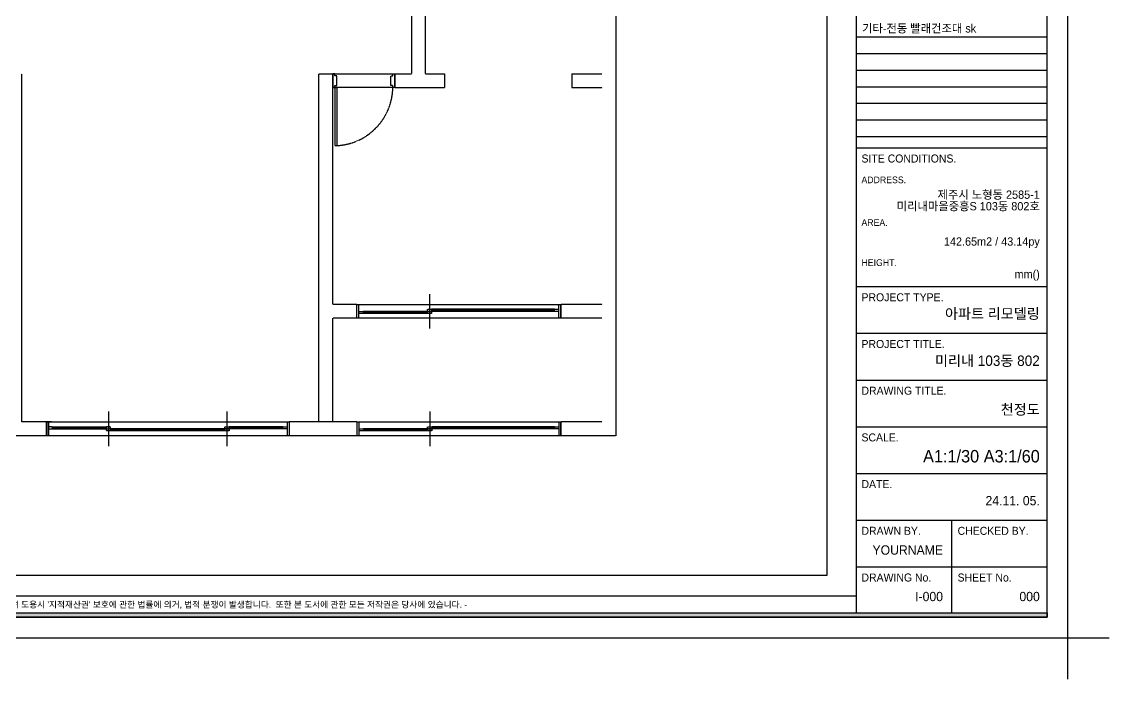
# Model space of a CAD drawing. Header units: millimetres. Extents: x 217202 to 745838, y -6815 to 171372.
# Drawn here: x 365102 to 380840, y 57230 to 66743 of the extents above; entities that cross this region are included whole.
import ezdxf
from ezdxf.enums import TextEntityAlignment as Align

# ---------------------------------------------------------------- set-up
doc = ezdxf.new("R2010")
doc.units = ezdxf.units.MM
doc.linetypes.add('DASHED', pattern=[0.75, 0.5, -0.25])
doc.layers.get('DEFPOINTS').update_dxf_attribs({"color": 248})
for name, color, linetype in [('0-ELC TEXT', 7, 'Continuous'), ('C-WALL1', 2, 'Continuous'), ('FORM(YOURNAME)-1', 1, 'Continuous'), ('FORM(YOURNAME)-11', 1, 'Continuous'), ('FUR', 8, 'DASHED')]:
    doc.layers.add(name, color=color, linetype=linetype)
doc.styles.add('YOURNAME', font='HY울릉도M.TTF')
doc.styles.add('코레일둥고', font='Korail_Round_Gothic_Medium.ttf')

# ---------------------------------------------------------------- blocks, each defined once
blk = doc.blocks.new('FORM-ELEVATION')
at = {"layer": 'FORM(YOURNAME)-11'}
h = blk.add_hatch(color=256, dxfattribs=at)
h.dxf.hatch_style = 1
h.paths.add_polyline_path([(-10309, 35708), (71691, 35708), (71691, 35508), (-10309, 35508)])
h.paths.add_polyline_path([(-10309, -21492), (71691, -21492), (71691, -21692), (-10309, -21692)])
at = {"layer": 'DEFPOINTS', "color": 158}
for p, q in [((62481, 35508), (62481, -21492)), ((62481, 6286), (71691, 6286)), ((62481, 5486), (71691, 5486)), ((62481, 4686), (71691, 4686)), ((62481, 3886), (71691, 3886)), ((62481, 3086), (71691, 3086)), ((62481, 2286), (71691, 2286)), ((62481, 1486), (71691, 1486)), ((62481, -20692), (-10309, -20692))]:
    blk.add_line(p, q, dxfattribs=at)
for points in [[(-10309, -21692), (71691, -21692), (71691, 35708), (-10309, 35708)], [(-8309, 33708), (61071, 33708), (61071, -19692), (-8309, -19692)]]:
    blk.add_lwpolyline(points, close=True, dxfattribs=at)
at = {"layer": 'DEFPOINTS', "color": 1}
blk.add_lwpolyline([(72691, -24692), (72691, -22692), (74691, -22692)], dxfattribs=at)
at = {"layer": 'FORM(YOURNAME)-11', "color": 14}
for p, q in [((62481, 937), (71691, 937)), ((62481, -5756), (71691, -5756)), ((62481, -8009), (71691, -8009)), ((62481, -10261), (71691, -10261)), ((62481, -12514), (71691, -12514)), ((62481, -14766), (71691, -14766)), ((62481, -17019), (71691, -17019)), ((67086, -17019), (67086, -21492)), ((62481, -19271), (71691, -19271))]:
    blk.add_line(p, q, dxfattribs=at)
at = {"layer": 'FORM(YOURNAME)-11', "color": 250}
blk.add_lwpolyline([(-11309, -22692), (72691, -22692), (72691, 36708), (-11309, 36708)], close=True, dxfattribs=at)
at = {"layer": 'FORM(YOURNAME)-11'}
blk.add_lwpolyline([(-10309, -21492), (71691, -21492), (71691, -21692), (-10309, -21692)], close=True, dxfattribs=at)
at = {"layer": 'FORM(YOURNAME)-11', "color": 14, "style": 'YOURNAME'}
for s, height, p in [('SITE CONDITIONS.', 386.14, (62739, 422)), ('PROJECT TYPE.', 386.14, (62739, -6271)), ('PROJECT TITLE.', 386.14, (62739, -8524)), ('DRAWING TITLE.', 386.14, (62739, -10776)), ('SCALE.', 386.1, (62739, -13029)), ('DATE.', 386.1, (62739, -15281)), ('DRAWN BY.', 386.1, (62739, -17534)), ('CHECKED BY.', 386.14, (67376, -17534)), ('DRAWING No.', 386.14, (62739, -19786)), ('SHEET No.', 386.1, (67376, -19786))]:
    blk.add_text(s, height=height, dxfattribs=at).set_placement(p, align=Align.MIDDLE_LEFT)
at = {"layer": 'FORM(YOURNAME)-11', "color": 251, "style": 'YOURNAME'}
for s, p in [('ADDRESS.', (62739, -608)), ('AREA.', (62739, -2667)), ('HEIGHT.', (62739, -4598))]:
    blk.add_text(s, height=321.8, dxfattribs=at).set_placement(p, align=Align.MIDDLE_LEFT)
at = {"layer": 'FORM(YOURNAME)-11', "color": 1, "style": 'YOURNAME'}
blk.add_text("- 본 도서는 어떠한 경우에도 무단으로 도용할 수 없으며 도용시 '지적재산권' 보호에 관한 법률에 의거, 법적 분쟁이 발생합니다.  또한 본 도서에 관한 모든 저작권은 당사에 있습니다. -", height=300, dxfattribs=at).set_placement((28146, -21092), align=Align.MIDDLE_CENTER)
at = {"layer": 'FORM(YOURNAME)-11', "color": 3, "style": 'YOURNAME'}
for tag, height, p in [('1', 450, (71041, -1219)), ('2', 450, (71041, -1863)), ('3', 450, (71041, -3150)), ('4', 450, (71041, -5081)), ('5', 515, (71041, -7398)), ('6', 515, (71041, -9650)), ('7', 515, (71041, -11903)), ('8', 515, (71041, -14155)), ('9', 515, (71041, -16408)), ('10', 515, (66791, -18596)), ('11', 515, (71041, -18660)), ('12', 515, (66791, -20848)), ('13', 515, (71041, -20848))]:
    blk.add_attdef(tag, text='', height=height, dxfattribs=at).set_placement(p, align=Align.MIDDLE_RIGHT)

msp = doc.modelspace()

# ---------------------------------------------------------------- linework, layer by layer
at = {"layer": 'C-WALL1', "color": 251, "true_color": 0x636466}
msp.add_line((373701.1, 72378.1), (373701.1, 60753.4), dxfattribs=at)
at = {"layer": 'FUR'}
for p, q in [((370741.6, 67628.6), (370741.6, 65990.8)), ((370941.6, 67628.6), (370941.6, 65990.8)), ((369401.6, 60952.9), (369401.6, 65990.8)), ((369401.6, 65990.8), (369601.6, 65990.8)), ((369601.6, 62652.9), (369601.6, 65990.8)), ((369601.6, 65990.8), (370501.6, 65990.8)), ((370501.6, 65791.2), (370501.6, 65990.8)), ((370501.6, 65990.8), (370741.6, 65990.8)), ((370501.6, 65790.8), (369601.6, 65790.8)), ((369631.6, 65790.8), (369661.6, 65790.8)), ((369631.6, 65790.8), (369631.6, 64950.8)), ((369661.6, 65790.8), (369661.6, 64950.8)), ((370501.6, 65791.2), (371221.6, 65791.2)), ((369631.6, 64950.8), (369661.6, 64950.8))]:
    msp.add_line(p, q, dxfattribs=at)
at = {"layer": 'FUR', "color": 251, "true_color": 0x636466}
for p, q in [((365101.6, 60952.9), (365101.6, 65990.8)), ((370941.6, 65990.8), (371221.6, 65990.8)), ((371221.6, 65990.8), (371221.6, 65791.2)), ((373061.6, 65990.8), (373061.6, 65791.2)), ((373061.6, 65990.8), (373501.6, 65990.8)), ((373061.6, 65791.2), (373501.6, 65791.2)), ((371001.6, 62802.9), (371001.6, 62302.9)), ((369951.6, 62652.9), (369601.6, 62652.9)), ((369951.6, 62452.9), (369951.6, 62652.9)), ((369951.6, 62652.9), (372901.6, 62652.9)), ((369951.6, 62452.9), (369951.6, 62652.9)), ((369981.6, 62452.9), (369981.6, 62652.9)), ((372871.6, 62652.9), (372871.6, 62452.9)), ((373501.6, 62652.9), (372901.6, 62652.9)), ((372901.6, 62452.9), (372901.6, 62652.9)), ((372901.6, 62652.9), (372901.6, 62452.9)), ((370971.6, 62552.9), (370041.6, 62552.9)), ((370041.6, 62537.9), (370971.6, 62537.9)), ((370971.6, 62522.9), (370041.6, 62522.9)), ((372811.6, 62582.9), (371031.6, 62582.9)), ((371031.6, 62567.9), (372811.6, 62567.9)), ((372811.6, 62552.9), (371031.6, 62552.9)), ((369601.6, 60952.9), (369601.6, 62452.9)), ((369951.6, 62452.9), (369601.6, 62452.9)), ((372901.6, 62452.9), (369951.6, 62452.9)), ((373501.6, 62452.9), (372901.6, 62452.9)), ((366357.8, 61102.9), (366357.8, 60602.9)), ((368071.6, 61102.9), (368071.6, 60602.9)), ((371005.3, 61102.9), (371005.3, 60602.9)), ((365531.6, 60952.9), (365101.6, 60952.9)), ((365457.8, 60952.9), (365457.8, 60752.9)), ((365457.8, 60952.9), (368971.6, 60952.9)), ((365457.8, 60752.9), (365457.8, 60952.9)), ((365457.8, 60952.9), (365457.8, 60752.9)), ((365487.8, 60752.9), (365487.8, 60952.9)), ((365487.8, 60952.9), (365487.8, 60752.9)), ((368941.6, 60952.9), (368941.6, 60752.9)), ((369951.6, 60952.9), (368971.6, 60952.9)), ((368971.6, 60952.9), (368971.6, 60752.9)), ((368971.6, 60952.9), (368971.6, 60752.9)), ((369955.3, 60752.9), (369955.3, 60952.9)), ((369955.3, 60952.9), (372905.3, 60952.9)), ((369955.3, 60752.9), (369955.3, 60952.9)), ((369985.3, 60752.9), (369985.3, 60952.9)), ((372875.3, 60952.9), (372875.3, 60752.9)), ((373501.6, 60952.9), (372901.6, 60952.9)), ((372905.3, 60752.9), (372905.3, 60952.9)), ((372905.3, 60952.9), (372905.3, 60752.9)), ((365531.6, 60753.4), (364901.6, 60753.4)), ((368971.6, 60752.9), (365457.8, 60752.9)), ((365547.8, 60882.9), (366327.8, 60882.9)), ((366327.8, 60867.9), (365547.8, 60867.9)), ((365547.8, 60852.9), (366327.8, 60852.9)), ((368041.6, 60852.9), (366387.8, 60852.9)), ((366387.8, 60837.9), (368041.6, 60837.9)), ((368041.6, 60822.9), (366387.8, 60822.9)), ((368881.6, 60882.9), (368101.6, 60882.9)), ((368101.6, 60867.9), (368881.6, 60867.9)), ((368881.6, 60852.9), (368101.6, 60852.9)), ((369951.6, 60753.4), (368971.6, 60753.4)), ((372905.3, 60752.9), (369955.3, 60752.9)), ((370975.3, 60852.9), (370045.3, 60852.9)), ((370045.3, 60837.9), (370975.3, 60837.9)), ((370975.3, 60822.9), (370045.3, 60822.9)), ((372815.3, 60882.9), (371035.3, 60882.9)), ((371035.3, 60867.9), (372815.3, 60867.9)), ((372815.3, 60852.9), (371035.3, 60852.9)), ((373701.1, 60753.4), (372901.6, 60753.4))]:
    msp.add_line(p, q, dxfattribs=at)
at = {"layer": 'FUR'}
for points in [[(369601.6, 65790.8), (369631.6, 65790.8), (369631.6, 65820.8), (369661.6, 65820.8), (369661.6, 65960.8), (369631.6, 65960.8), (369631.6, 65990.8), (369601.6, 65990.8), (369601.6, 65790.8)], [(370501.6, 65790.8), (370471.6, 65790.8), (370471.6, 65820.8), (370441.6, 65820.8), (370441.6, 65960.8), (370471.6, 65960.8), (370471.6, 65990.8), (370501.6, 65990.8), (370501.6, 65790.8)]]:
    msp.add_lwpolyline(points, dxfattribs=at)
at = {"layer": 'FUR', "color": 251, "true_color": 0x636466}
for points in [[(369981.6, 62522.9), (369981.6, 62552.9), (370041.6, 62552.9), (370041.6, 62522.9)], [(370971.6, 62552.9), (370971.6, 62582.9), (371031.6, 62582.9), (371031.6, 62552.9)], [(370971.6, 62522.9), (370971.6, 62552.9), (371031.6, 62552.9), (371031.6, 62522.9)], [(372811.6, 62552.9), (372811.6, 62582.9), (372871.6, 62582.9), (372871.6, 62552.9)], [(365547.8, 60852.9), (365547.8, 60882.9), (365487.8, 60882.9), (365487.8, 60852.9)], [(366387.8, 60852.9), (366387.8, 60882.9), (366327.8, 60882.9), (366327.8, 60852.9)], [(366327.8, 60822.9), (366327.8, 60852.9), (366387.8, 60852.9), (366387.8, 60822.9)], [(368041.6, 60852.9), (368041.6, 60882.9), (368101.6, 60882.9), (368101.6, 60852.9)], [(368041.6, 60822.9), (368041.6, 60852.9), (368101.6, 60852.9), (368101.6, 60822.9)], [(368881.6, 60852.9), (368881.6, 60882.9), (368941.6, 60882.9), (368941.6, 60852.9)], [(369985.3, 60822.9), (369985.3, 60852.9), (370045.3, 60852.9), (370045.3, 60822.9)], [(370975.3, 60852.9), (370975.3, 60882.9), (371035.3, 60882.9), (371035.3, 60852.9)], [(370975.3, 60822.9), (370975.3, 60852.9), (371035.3, 60852.9), (371035.3, 60822.9)], [(372815.3, 60852.9), (372815.3, 60882.9), (372875.3, 60882.9), (372875.3, 60852.9)]]:
    msp.add_lwpolyline(points, close=True, dxfattribs=at)
at = {"layer": 'FUR'}
msp.add_arc((369619.2, 65802.7), 852.5, 273.0168, 359.19598, dxfattribs=at)

# ---------------------------------------------------------------- block references
at = {"layer": 'FORM(YOURNAME)-1'}
ref = msp.add_blockref('FORM-ELEVATION', (358432.3, 64637.5), dxfattribs=dict(at, xscale=0.3, yscale=0.3, zscale=0.3))
ref.add_attrib('12', 'I-000', dxfattribs={"layer": 'FORM(YOURNAME)-11', "color": 3, "height": 135, "style": 'YOURNAME'}).set_placement((378433.7, 58426.9), align=Align.MIDDLE_RIGHT)
ref.add_attrib('13', '000', dxfattribs={"layer": 'FORM(YOURNAME)-11', "color": 3, "height": 135, "style": 'YOURNAME'}).set_placement((379834.5, 58426.9), align=Align.MIDDLE_RIGHT)
ref.add_attrib('10', 'YOURNAME', dxfattribs={"layer": 'FORM(YOURNAME)-11', "color": 3, "height": 135, "style": 'YOURNAME'}).set_placement((378433.7, 59099.6), align=Align.MIDDLE_RIGHT)
ref.add_attrib('9', '24.11. 05.', dxfattribs={"layer": 'FORM(YOURNAME)-11', "color": 3, "height": 135, "style": 'YOURNAME'}).set_placement((379834.5, 59813.9), align=Align.MIDDLE_RIGHT)
ref.add_attrib('8', 'A1:1/30 A3:1/60', dxfattribs={"layer": 'FORM(YOURNAME)-11', "color": 3, "height": 180, "style": 'YOURNAME'}).set_placement((379834.5, 60456.8), align=Align.MIDDLE_RIGHT)
ref.add_attrib('7', '천정도', dxfattribs={"layer": 'FORM(YOURNAME)-11', "color": 3, "height": 150, "style": 'YOURNAME'}).set_placement((379834.5, 61133.3), align=Align.MIDDLE_RIGHT)
ref.add_attrib('6', '미리내 103동 802', dxfattribs={"layer": 'FORM(YOURNAME)-11', "color": 3, "height": 150, "style": 'YOURNAME'}).set_placement((379834.5, 61838.8), align=Align.MIDDLE_RIGHT)
ref.add_attrib('5', '아파트 리모델링', dxfattribs={"layer": 'FORM(YOURNAME)-11', "color": 3, "height": 150, "style": 'YOURNAME'}).set_placement((379834.5, 62519.5), align=Align.MIDDLE_RIGHT)
ref.add_attrib('1', '제주시 노형동 2585-1', dxfattribs={"layer": 'FORM(YOURNAME)-11', "color": 3, "height": 120, "style": 'YOURNAME'}).set_placement((379834.5, 64241.1), align=Align.MIDDLE_RIGHT)
ref.add_attrib('2', '미리내마을중흥S 103동 802호', dxfattribs={"layer": 'FORM(YOURNAME)-11', "color": 3, "height": 120, "style": 'YOURNAME'}).set_placement((379834.5, 64073.8), align=Align.MIDDLE_RIGHT)
ref.add_attrib('3', '142.65m2 / 43.14py', dxfattribs={"layer": 'FORM(YOURNAME)-11', "color": 3, "height": 120, "style": 'YOURNAME'}).set_placement((379834.5, 63563.2), align=Align.MIDDLE_RIGHT)
ref.add_attrib('4', 'mm()', dxfattribs={"layer": 'FORM(YOURNAME)-11', "color": 3, "height": 120, "style": 'YOURNAME'}).set_placement((379834.5, 63090.8), align=Align.MIDDLE_RIGHT)

# ---------------------------------------------------------------- texts
at = {"layer": '0-ELC TEXT', "style": '코레일둥고'}
msp.add_text('기타-전동 빨래건조대 sk', height=120, dxfattribs=at).set_placement((377262.3, 66586.5))

doc.saveas('drawing.dxf')
